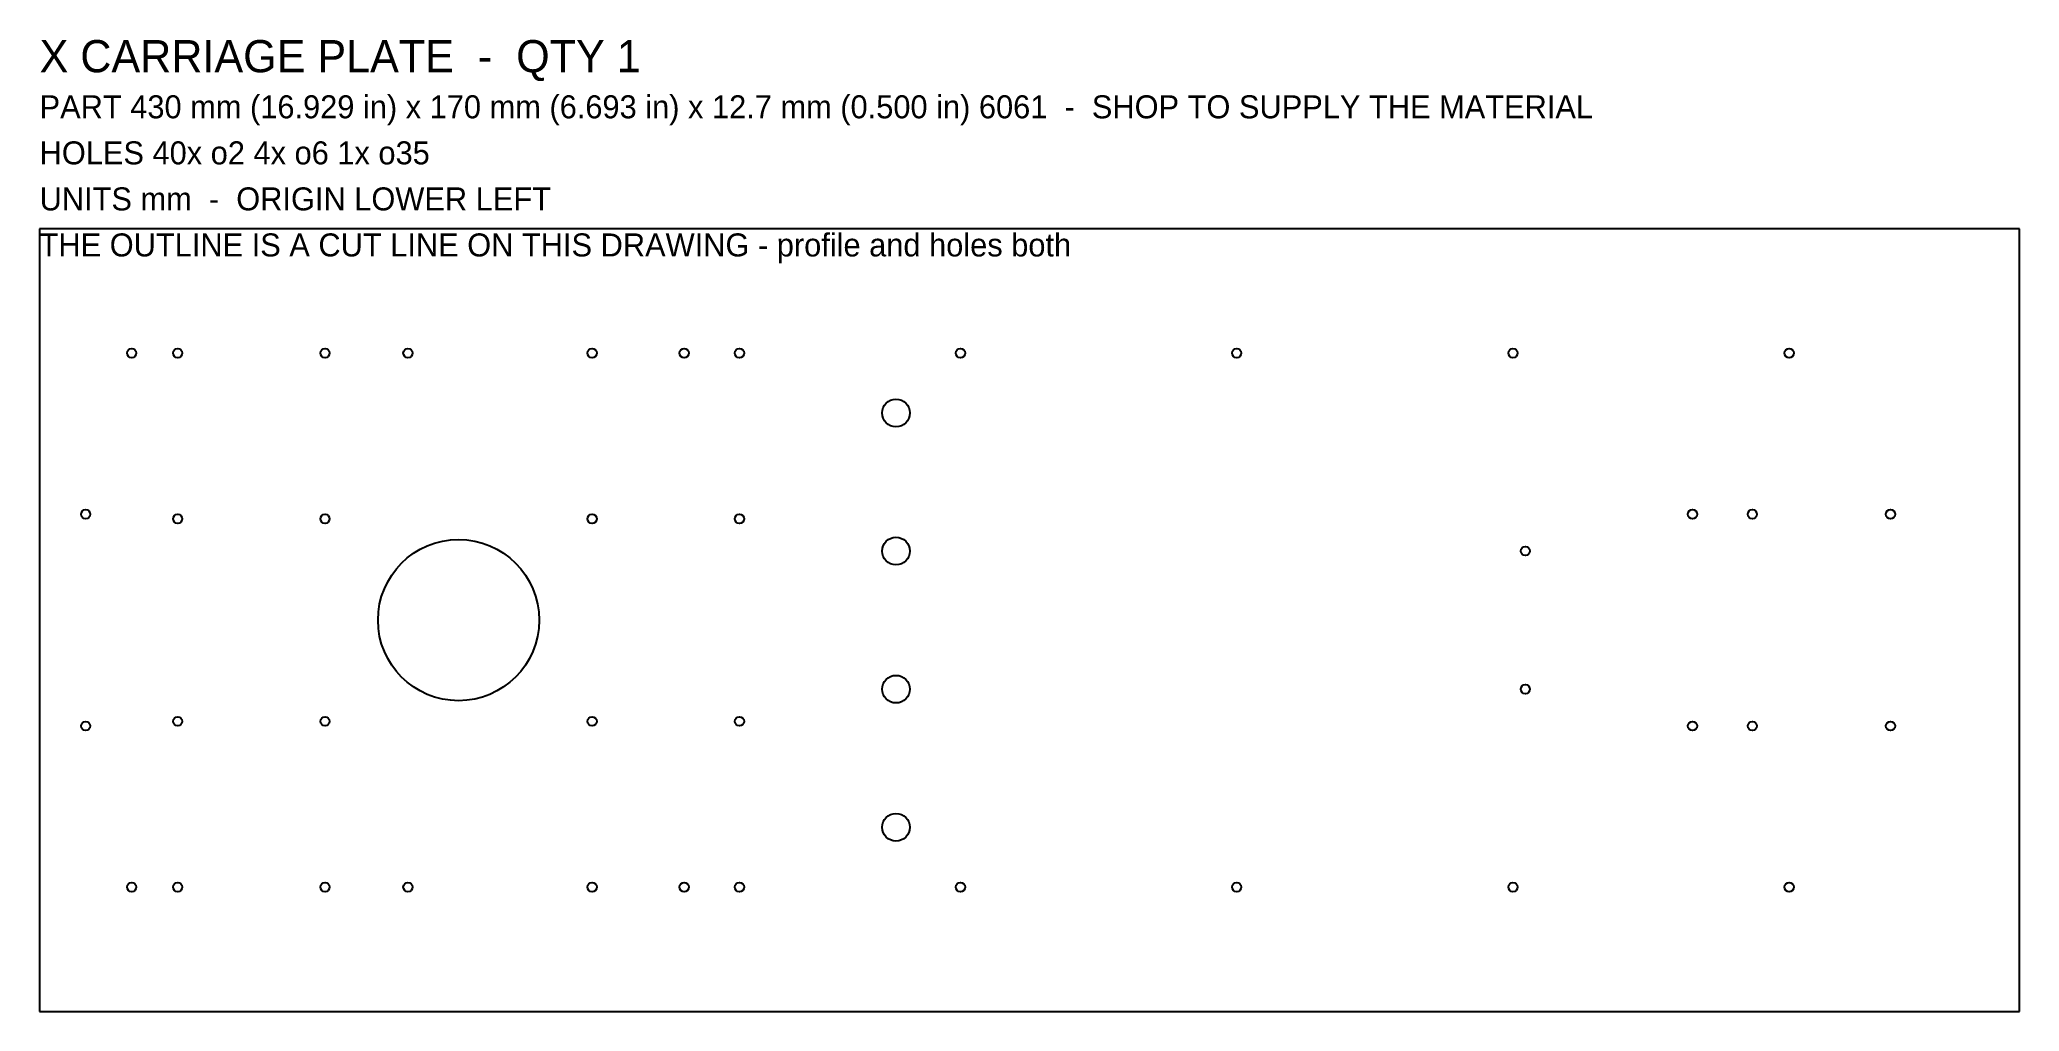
# Model space of a CAD drawing. Header units: metres. Extents: x 0 to 430, y 0 to 211.
import ezdxf

# ---------------------------------------------------------------- set-up
doc = ezdxf.new("R2010")
doc.units = ezdxf.units.M

msp = doc.modelspace()

# ---------------------------------------------------------------- linework, layer by layer
at = {"layer": 'HOLES'}
for centre, radius in [((20, 143), 1), ((30, 143), 1), ((62, 143), 1), ((80, 143), 1), ((120, 143), 1), ((140, 143), 1), ((152, 143), 1), ((200, 143), 1), ((260, 143), 1), ((320, 143), 1), ((380, 143), 1), ((186, 130), 3), ((10, 108), 1), ((30, 107), 1), ((62, 107), 1), ((120, 107), 1), ((152, 107), 1), ((359, 108), 1), ((372, 108), 1), ((402, 108), 1), ((91, 85), 17.5), ((186, 100), 3), ((322.7, 100), 1), ((186, 70), 3), ((322.7, 70), 1), ((10, 62), 1), ((30, 63), 1), ((62, 63), 1), ((120, 63), 1), ((152, 63), 1), ((359, 62), 1), ((372, 62), 1), ((402, 62), 1), ((186, 40), 3), ((20, 27), 1), ((30, 27), 1), ((62, 27), 1), ((80, 27), 1), ((120, 27), 1), ((140, 27), 1), ((152, 27), 1), ((200, 27), 1), ((260, 27), 1), ((320, 27), 1), ((380, 27), 1)]:
    msp.add_circle(centre, radius, dxfattribs=at)
at = {"layer": 'OUTLINE'}
for p, q in [((430, 170), (0, 170)), ((0, 170), (0, 0)), ((430, 0), (430, 170)), ((0, 0), (430, 0))]:
    msp.add_line(p, q, dxfattribs=at)

# ---------------------------------------------------------------- texts
at = {"layer": 'NOTES'}
for s, height, p in [('X CARRIAGE PLATE  -  QTY 1', 7, (0, 204)), ('PART 430 mm (16.929 in) x 170 mm (6.693 in) x 12.7 mm (0.500 in) 6061  -  SHOP TO SUPPLY THE MATERIAL', 5, (0, 194)), ('HOLES 40x o2 4x o6 1x o35', 5, (0, 184)), ('UNITS mm  -  ORIGIN LOWER LEFT', 5, (0, 174)), ('THE OUTLINE IS A CUT LINE ON THIS DRAWING - profile and holes both', 5, (0, 164))]:
    msp.add_text(s, height=height, dxfattribs=at).set_placement(p)

doc.saveas('drawing.dxf')
